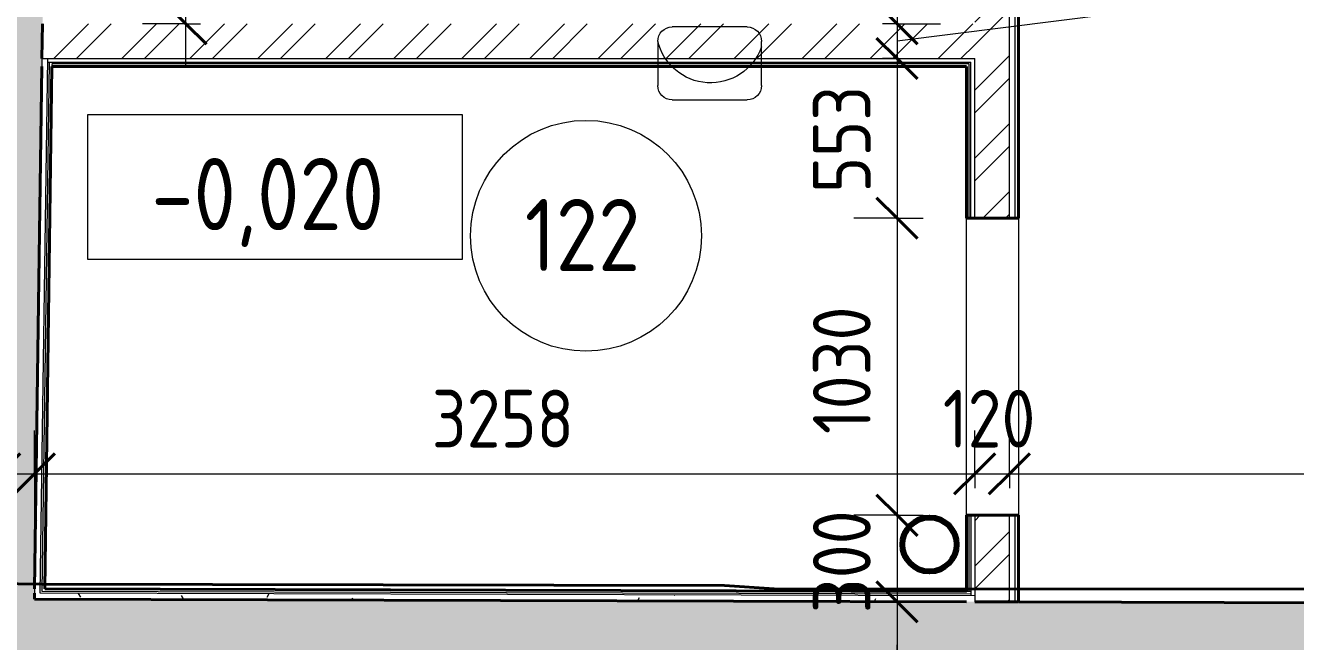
# Model space of a CAD drawing. Header units: millimetres. Extents: x -11886 to 68941, y -8130 to 45506.
# Drawn here: x 25004 to 29405, y 13417 to 15552 of the extents above; entities that cross this region are included whole.
import ezdxf

# ---------------------------------------------------------------- set-up
doc = ezdxf.new("R2010")
doc.units = ezdxf.units.MM
for name, color, linetype, lineweight in [('Аннотация', 7, 'Continuous', 9), ('Марки помещений', 7, 'Continuous', 20), ('Отметки', 7, 'Continuous', 9), ('Размеры', 7, 'Continuous', 9), ('Размеры-100', 7, 'Continuous', 9), ('Стены', 7, 'Continuous', 18), ('Стены внутренние', 7, 'Continuous', 18), ('Стены штриховка', 7, 'Continuous', 18), ('стояки', 7, 'Continuous', 9)]:
    doc.layers.add(name, color=color, linetype=linetype, lineweight=lineweight)
for name, color, linetype, lineweight, true_color in [('планы со стояками отопление_dwg', 7, 'Continuous', 9, 0x767676), ('Стены разрез', 7, 'Continuous', 40, 0xbb5389), ('ТХ', 5, 'Continuous', 9, 0x0000ff), ('ТХ 1 этаж_dwg', 7, 'Continuous', 9, 0x767676)]:
    doc.layers.add(name, color=color, linetype=linetype, lineweight=lineweight, true_color=true_color)
doc.styles.add('GOST Common_1', font='GOST_Common.ttf', dxfattribs={"width": 0.9, "height": 200})
doc.styles.add('GOST Common_2', font='GOST_Common.ttf', dxfattribs={"width": 0.9, "height": 250})
doc.dimstyles.new('ADSK_Основной_2_мм_Округление_до_1_мм', dxfattribs={"dimscale": 304.8, "dimtxt": 201.142999, "dimasz": 0.463911, "dimexe": 0.492126, "dimexo": 0.492126, "dimgap": 0.098425, "dimtad": 1, "dimdec": 0, "dimdsep": 46, "dimtxsty": 'GOST Common_1', "dimblk1": 'OBLIQUE', "dimblk2": 'OBLIQUE', "dimsah": 1, "dimcen": 0.09, "dimdle": 0.492126, "dimazin": 2, "dimtfac": 1, "dimtdec": 4, "dimtix": 1, "dimtmove": 0, "dimatfit": 3, "dimfxl": 1, "dimtvp": 1, "dimtolj": 1, "dimtzin": 0, "dimlwd": 20, "dimlwe": 20, "dimarcsym": 2})
doc.dimstyles.new('ADSK_Основной_2_мм_Округление_до_1_мм_1', dxfattribs={"dimscale": 304.8, "dimtxt": 201.142999, "dimasz": 0.463911, "dimexe": 0.492126, "dimexo": 0.492126, "dimgap": 0.098425, "dimtad": 1, "dimdec": 0, "dimdsep": 46, "dimtxsty": 'GOST Common_1', "dimblk1": 'OBLIQUE', "dimblk2": 'OBLIQUE', "dimsah": 1, "dimcen": 0.09, "dimdle": 0.492126, "dimazin": 2, "dimtfac": 1, "dimtdec": 4, "dimtix": 1, "dimtmove": 1, "dimatfit": 3, "dimfxl": 1, "dimtvp": 1, "dimtolj": 1, "dimtzin": 0, "dimlwd": 20, "dimlwe": 20, "dimarcsym": 2})
pattern_1 = [(45, (0, 0), (-117.8655, 117.8655), []), (45, (78.58, 0), (-117.8655, 117.8655), [])]
pattern_2 = [(0, (0, 0), (406.4, 101.6), [33.528, -271.272, 33.528, -271.272, -1625.6]), (0, (0, 0), (406.4, 101.6), [-609.6, 33.528, -576.072, 33.528, -271.272, -711.2]), (0, (0, 0), (406.4, 101.6), [-1524, 33.528, -169.672, 33.528, -474.472]), (120, (152.4, 50.8), (-291.18818, 301.15272), [33.528, -271.272, 33.528, -271.272, -1625.6]), (120, (152.4, 50.8), (-291.18818, 301.15272), [-609.6, 33.528, -576.072, 33.528, -271.272, -711.2]), (120, (152.4, 50.8), (-291.18818, 301.15272), [-1524, 33.528, -169.672, 33.528, -474.472]), (240, (203.2, 254), (-115.21182, -402.75272), [33.528, -271.272, 33.528, -271.272, -1625.6]), (240, (203.2, 254), (-115.21182, -402.75272), [-609.6, 33.528, -576.072, 33.528, -271.272, -711.2]), (240, (203.2, 254), (-115.21182, -402.75272), [-1524, 33.528, -169.672, 33.528, -474.472])]

# ---------------------------------------------------------------- blocks, each defined once
blk = doc.blocks.new('Существующие стены 1 эт - Существующие стены 1 эт-653793-01 План 1-го этажа кладочный')
at = {"layer": 'Стены', "color": 243, "true_color": 0xbb5389}
blk.add_line((28445.2, 13599.4), (32868.8, 13596.4), dxfattribs=at)
at = {"layer": 'Стены разрез'}
for p, q in [((25061.5, 13616.2), (24890.9, 13617.5)), ((27426, 13610.5), (25061.5, 13616.2)), ((27598, 13599.9), (27426, 13610.5)), ((32868.8, 13596.4), (27598, 13599.9))]:
    blk.add_line(p, q, dxfattribs=at)
blk = doc.blocks.new('планы со стояками отопление_dwg-1484427-01 План 1-го этажа кладочный')
at = {"layer": 'стояки', "color": 40, "lineweight": 80, "true_color": 0xffbf00}
blk.add_circle((200532.1, 169830.2), 93.9, dxfattribs=at)
blk = doc.blocks.new('ТХ 1 этаж_dwg_Электросушитель-2118427-01 План 1-го этажа кладочный')
at = {"layer": 'ТХ', "color": 253, "true_color": 0xa0a0a0}
for p, q in [((14845.2, 10699.4), (15105, 10699.4)), ((14795.2, 10496.6), (14795.2, 10649.4)), ((15155, 10649.4), (15155, 10496.6)), ((15105, 10446.6), (14845.2, 10446.6))]:
    blk.add_line(p, q, dxfattribs=at)
for centre, radius, start, end in [((14845.2, 10649.4), 50, 90, 180), ((15105, 10649.4), 50, 0, 90), ((14978.3, 10452.8), 187.6, 19.6167, 167.3478), ((14845.2, 10496.6), 50, 180, 270), ((15105, 10496.6), 50, 270, 360)]:
    blk.add_arc(centre, radius, start, end, dxfattribs=at)
blk = doc.blocks.new('ТХ 1 этаж_dwg-2084881-01 План 1-го этажа кладочный')
at = {"extrusion": (0, 0, -1), "zscale": -1, "rotation": 180}
blk.add_blockref('ТХ 1 этаж_dwg_Электросушитель-2118427-01 План 1-го этажа кладочный', (-130400.9, -44879.5), dxfattribs=at)
blk = doc.blocks.new('ADSK_Марка_Помещение_ОдноЗначение - Номер-247393-01 План 1-го этажа кладочный')
at = {"layer": 'Марки помещений'}
blk.add_circle((0, 0), 4, dxfattribs=at)
blk = doc.blocks.new('Высотные отметки - Рамка-5093-01 План 1-го этажа кладочный')
at = {"layer": 'Аннотация', "lineweight": 20}
for p, q in [((-6.5, 0), (-6.5, 5)), ((-6.5, 5), (6.5, 5)), ((6.5, 5), (6.5, 0)), ((6.5, 0), (-6.5, 0))]:
    blk.add_line(p, q, dxfattribs=at)
blk = doc.blocks.new('DIMBLOCK280-01 План 1-го этажа кладочный')
at = {"layer": 'Размеры-100', "lineweight": 20, "transparency": 16777216}
for p, q in [((24319.6, 14328.9), (24660.5, 14328.9)), ((24660.5, 14328.9), (24835.8, 13997.8)), ((24756.2, 13997.8), (24756.2, 14147.8)), ((24915.5, 13997.8), (24915.5, 14147.8)), ((24756.2, 13997.8), (25065.5, 13997.8)), ((24756.2, 13997.8), (24756.2, 13947.8)), ((24915.5, 13997.8), (24915.5, 13714.4))]:
    blk.add_line(p, q, dxfattribs=at)
at = {"layer": 'Размеры-100', "lineweight": 40, "transparency": 16777216}
for p, q in [((24756.2, 13997.8), (24826.9, 14068.5)), ((24915.5, 13997.8), (24986.2, 14068.5)), ((24756.2, 13997.8), (24685.5, 13927.1)), ((24915.5, 13997.8), (24844.8, 13927.1))]:
    blk.add_line(p, q, dxfattribs=at)
at = {"layer": 'Размеры-100', "color": 0, "lineweight": 20, "transparency": 16777216, "insert": (24319.6, 14620.3), "char_height": 200, "width": 409.104, "attachment_point": 1, "line_spacing_factor": 1.022761, "style": 'GOST Common_1'}
blk.add_mtext('159', dxfattribs=at)
blk = doc.blocks.new('_Oblique')
at = {"color": 0, "linetype": 'ByBlock', "lineweight": -2}
blk.add_line((-0.5, -0.5), (0.5, 0.5), dxfattribs=at)
blk = doc.blocks.new('DIMBLOCK281-01 План 1-го этажа кладочный')
at = {"layer": 'Размеры-100', "lineweight": 20, "transparency": 16777216}
for p, q in [((25035.5, 13997.8), (25035.5, 14147.8)), ((28293.2, 13997.8), (28293.2, 14147.8)), ((24885.5, 13997.8), (28293.2, 13997.8)), ((25035.5, 13997.8), (25035.5, 13714.1)), ((28293.2, 13997.8), (28293.2, 13947.8))]:
    blk.add_line(p, q, dxfattribs=at)
at = {"layer": 'Размеры-100', "lineweight": 40, "transparency": 16777216}
for p, q in [((25035.5, 13997.8), (25106.2, 14068.5)), ((28293.2, 13997.8), (28363.9, 14068.5)), ((25035.5, 13997.8), (24964.8, 13927.1)), ((28293.2, 13997.8), (28222.5, 13927.1))]:
    blk.add_line(p, q, dxfattribs=at)
at = {"layer": 'Размеры-100', "color": 0, "lineweight": 20, "transparency": 16777216, "insert": (26412, 14289.2), "char_height": 200, "width": 605.475, "attachment_point": 1, "line_spacing_factor": 1.022761, "style": 'GOST Common_1'}
blk.add_mtext('3258', dxfattribs=at)
blk = doc.blocks.new('DIMBLOCK282-01 План 1-го этажа кладочный')
at = {"layer": 'Размеры-100', "lineweight": 20, "transparency": 16777216}
for p, q in [((28293.2, 13997.8), (28293.2, 14147.8)), ((28413.2, 13997.8), (28413.2, 14147.8)), ((28293.2, 13997.8), (28413.2, 13997.8)), ((28293.2, 13997.8), (28293.2, 13947.8)), ((28413.2, 13997.8), (28413.2, 13947.8))]:
    blk.add_line(p, q, dxfattribs=at)
at = {"layer": 'Размеры-100', "lineweight": 40, "transparency": 16777216}
for p, q in [((28293.2, 13997.8), (28363.9, 14068.5)), ((28413.2, 13997.8), (28483.9, 14068.5)), ((28293.2, 13997.8), (28222.5, 13927.1)), ((28413.2, 13997.8), (28342.5, 13927.1))]:
    blk.add_line(p, q, dxfattribs=at)
at = {"layer": 'Размеры-100', "color": 0, "lineweight": 20, "transparency": 16777216, "insert": (28182.7, 14289.2), "char_height": 200, "width": 409.104, "attachment_point": 1, "line_spacing_factor": 1.022761, "style": 'GOST Common_1'}
blk.add_mtext('120', dxfattribs=at)
blk = doc.blocks.new('DIMBLOCK283-01 План 1-го этажа кладочный')
at = {"layer": 'Размеры-100', "lineweight": 20, "transparency": 16777216}
for p, q in [((28413.2, 13997.8), (28413.2, 14147.8)), ((33030.3, 13997.8), (33030.3, 14147.8)), ((28413.2, 13997.8), (33030.3, 13997.8)), ((28413.2, 13997.8), (28413.2, 13947.8)), ((33030.3, 13997.8), (33030.3, 13947.8))]:
    blk.add_line(p, q, dxfattribs=at)
at = {"layer": 'Размеры-100', "lineweight": 40, "transparency": 16777216}
for p, q in [((28413.2, 13997.8), (28483.9, 14068.5)), ((33030.3, 13997.8), (33101, 14068.5)), ((28413.2, 13997.8), (28342.5, 13927.1)), ((33030.3, 13997.8), (32959.6, 13927.1))]:
    blk.add_line(p, q, dxfattribs=at)
at = {"layer": 'Размеры-100', "color": 0, "lineweight": 20, "transparency": 16777216, "insert": (30479.7, 14289.2), "char_height": 200, "width": 580.928, "attachment_point": 1, "line_spacing_factor": 1.022761, "style": 'GOST Common_1'}
blk.add_mtext('4617', dxfattribs=at)
blk = doc.blocks.new('DIMBLOCK287-01 План 1-го этажа кладочный')
at = {"layer": 'Размеры-100', "lineweight": 40, "transparency": 16777216}
for p, q in [((28024.2, 16585.3), (27953.5, 16656)), ((28024.2, 16585.3), (28094.9, 16514.6)), ((28024.2, 15557.3), (27953.5, 15628)), ((28024.2, 15557.3), (28094.9, 15486.6))]:
    blk.add_line(p, q, dxfattribs=at)
at = {"layer": 'Размеры-100', "lineweight": 20, "transparency": 16777216}
for p, q in [((28024.2, 16585.3), (27874.2, 16585.3)), ((28024.2, 16585.3), (28024.2, 15557.3)), ((28024.2, 16585.3), (28115.2, 16585.3)), ((28024.2, 15557.3), (27974.2, 15557.3)), ((28024.2, 15557.3), (28174.2, 15557.3))]:
    blk.add_line(p, q, dxfattribs=at)
at = {"layer": 'Размеры-100', "color": 0, "lineweight": 20, "transparency": 16777216, "insert": (27732.8, 15837.8), "char_height": 200, "width": 560.473, "attachment_point": 1, "rotation": 90, "line_spacing_factor": 1.022761, "style": 'GOST Common_1'}
blk.add_mtext('1028', dxfattribs=at)
blk = doc.blocks.new('DIMBLOCK288-01 План 1-го этажа кладочный')
at = {"layer": 'Размеры-100', "lineweight": 20, "transparency": 16777216}
for p, q in [((28767.9, 15931.4), (28767.9, 15590.4)), ((28767.9, 15590.4), (28024.2, 15497.3)), ((28024.2, 15557.3), (27974.2, 15557.3)), ((28024.2, 15557.3), (28024.2, 15437.3)), ((28024.2, 15557.3), (28174.2, 15557.3)), ((28024.2, 15437.3), (27974.2, 15437.3)), ((28024.2, 15437.3), (28174.2, 15437.3))]:
    blk.add_line(p, q, dxfattribs=at)
at = {"layer": 'Размеры-100', "lineweight": 40, "transparency": 16777216}
for p, q in [((28024.2, 15557.3), (27953.5, 15628)), ((28024.2, 15557.3), (28094.9, 15486.6)), ((28024.2, 15437.3), (27953.5, 15508)), ((28024.2, 15437.3), (28094.9, 15366.6))]:
    blk.add_line(p, q, dxfattribs=at)
at = {"layer": 'Размеры-100', "color": 0, "lineweight": 20, "transparency": 16777216, "insert": (28476.5, 15590.4), "char_height": 200, "width": 409.104, "attachment_point": 1, "rotation": 90, "line_spacing_factor": 1.022761, "style": 'GOST Common_1'}
blk.add_mtext('120', dxfattribs=at)
blk = doc.blocks.new('DIMBLOCK289-01 План 1-го этажа кладочный')
at = {"layer": 'Размеры-100', "lineweight": 40, "transparency": 16777216}
for p, q in [((28024.2, 15437.3), (27953.5, 15508)), ((28024.2, 15437.3), (28094.9, 15366.6)), ((28024.2, 14884.3), (27953.5, 14955)), ((28024.2, 14884.3), (28094.9, 14813.6))]:
    blk.add_line(p, q, dxfattribs=at)
at = {"layer": 'Размеры-100', "lineweight": 20, "transparency": 16777216}
for p, q in [((28024.2, 15437.3), (27974.2, 15437.3)), ((28024.2, 15437.3), (28024.2, 14884.3)), ((28024.2, 15437.3), (28174.2, 15437.3)), ((28024.2, 14884.3), (27874.2, 14884.3)), ((28024.2, 14884.3), (28115.2, 14884.3))]:
    blk.add_line(p, q, dxfattribs=at)
at = {"layer": 'Размеры-100', "color": 0, "lineweight": 20, "transparency": 16777216, "insert": (27732.8, 14971.6), "char_height": 200, "width": 454.106, "attachment_point": 1, "rotation": 90, "line_spacing_factor": 1.022761, "style": 'GOST Common_1'}
blk.add_mtext('553', dxfattribs=at)
blk = doc.blocks.new('DIMBLOCK290-01 План 1-го этажа кладочный')
at = {"layer": 'Размеры-100', "lineweight": 40, "transparency": 16777216}
for p, q in [((28024.2, 14884.3), (27953.5, 14955)), ((28024.2, 14884.3), (28094.9, 14813.6)), ((28024.2, 13854.3), (27953.5, 13925)), ((28024.2, 13854.3), (28094.9, 13783.6))]:
    blk.add_line(p, q, dxfattribs=at)
at = {"layer": 'Размеры-100', "lineweight": 20, "transparency": 16777216}
for p, q in [((28024.2, 14884.3), (27874.2, 14884.3)), ((28024.2, 14884.3), (28024.2, 13854.3)), ((28024.2, 14884.3), (28115.2, 14884.3)), ((28024.2, 13854.3), (27874.2, 13854.3)), ((28024.2, 13854.3), (28115.2, 13854.3))]:
    blk.add_line(p, q, dxfattribs=at)
at = {"layer": 'Размеры-100', "color": 0, "lineweight": 20, "transparency": 16777216, "insert": (27732.8, 14135.8), "char_height": 200, "width": 560.473, "attachment_point": 1, "rotation": 90, "line_spacing_factor": 1.022761, "style": 'GOST Common_1'}
blk.add_mtext('1030', dxfattribs=at)
blk = doc.blocks.new('DIMBLOCK291-01 План 1-го этажа кладочный')
at = {"layer": 'Размеры-100', "lineweight": 40, "transparency": 16777216}
for p, q in [((28024.2, 13854.3), (27953.5, 13925)), ((28024.2, 13854.3), (28094.9, 13783.6)), ((28024.2, 13554.7), (27953.5, 13625.4)), ((28024.2, 13554.7), (28094.9, 13484))]:
    blk.add_line(p, q, dxfattribs=at)
at = {"layer": 'Размеры-100', "lineweight": 20, "transparency": 16777216}
for p, q in [((28024.2, 13854.3), (27874.2, 13854.3)), ((28024.2, 13854.3), (28024.2, 13554.7)), ((28024.2, 13854.3), (28115.2, 13854.3)), ((28024.2, 13554.7), (27874.2, 13554.7)), ((28024.2, 13554.7), (28143.2, 13554.7))]:
    blk.add_line(p, q, dxfattribs=at)
at = {"layer": 'Размеры-100', "color": 0, "lineweight": 20, "transparency": 16777216, "insert": (27732.8, 13515.3), "char_height": 200, "width": 454.106, "attachment_point": 1, "rotation": 90, "line_spacing_factor": 1.022761, "style": 'GOST Common_1'}
blk.add_mtext('300', dxfattribs=at)
blk = doc.blocks.new('DIMBLOCK292-01 План 1-го этажа кладочный')
at = {"layer": 'Размеры-100', "lineweight": 40, "transparency": 16777216}
for p, q in [((28024.2, 13554.7), (27953.5, 13625.4)), ((28024.2, 13554.7), (28094.9, 13484)), ((28024.2, 13256.8), (27953.5, 13327.5)), ((28024.2, 13256.8), (28094.9, 13186.1))]:
    blk.add_line(p, q, dxfattribs=at)
at = {"layer": 'Размеры-100', "lineweight": 20, "transparency": 16777216}
for p, q in [((28024.2, 13554.7), (27874.2, 13554.7)), ((28024.2, 13554.7), (28024.2, 13106.8)), ((28024.2, 13554.7), (28143.2, 13554.7)), ((28024.2, 12727), (28024.2, 13405.8)), ((28024.2, 13256.8), (27974.2, 13256.8)), ((28024.2, 13256.8), (28174.2, 13256.8)), ((28024.2, 12348.6), (28024.2, 12727))]:
    blk.add_line(p, q, dxfattribs=at)
at = {"layer": 'Размеры-100', "color": 0, "lineweight": 20, "transparency": 16777216, "insert": (27732.8, 12348.6), "char_height": 200, "width": 454.106, "attachment_point": 1, "rotation": 90, "line_spacing_factor": 1.022761, "style": 'GOST Common_1'}
blk.add_mtext('298', dxfattribs=at)
blk = doc.blocks.new('DIMBLOCK293-01 План 1-го этажа кладочный')
at = {"layer": 'Размеры-100', "lineweight": 40, "transparency": 16777216}
for p, q in [((25560.3, 16557.3), (25489.6, 16628)), ((25560.3, 16557.3), (25631, 16486.6)), ((25560.3, 15557.3), (25489.6, 15628)), ((25560.3, 15557.3), (25631, 15486.6))]:
    blk.add_line(p, q, dxfattribs=at)
at = {"layer": 'Размеры-100', "lineweight": 20, "transparency": 16777216}
for p, q in [((25560.3, 16557.3), (25410.3, 16557.3)), ((25560.3, 15407.3), (25560.3, 16557.3)), ((25560.3, 16557.3), (25891.2, 16557.3)), ((25560.3, 15557.3), (25410.3, 15557.3)), ((25560.3, 15557.3), (25610.3, 15557.3))]:
    blk.add_line(p, q, dxfattribs=at)
at = {"layer": 'Размеры-100', "color": 0, "lineweight": 20, "transparency": 16777216, "insert": (25268.9, 15823.8), "char_height": 200, "width": 560.473, "attachment_point": 1, "rotation": 90, "line_spacing_factor": 1.022761, "style": 'GOST Common_1'}
blk.add_mtext('1000', dxfattribs=at)

msp = doc.modelspace()

# ---------------------------------------------------------------- hatches: boundary and pattern name
at = {"layer": 'Стены внутренние', "true_color": 0xc0c0c0}
for points in [[(25035.5, 13564.1), (25092.7, 17677), (24972.7, 17677), (24915.5, 13564.4), (25027.3, 13564.1)], [(33079.6, 13030.9), (33081.1, 13540.9), (16805.2, 13587.5), (16803.7, 13077.8), (32259.6, 13033.3)]]:
    msp.add_hatch(color=9, dxfattribs=at).paths.add_polyline_path(points)
at = {"layer": 'Стены внутренние', "lineweight": 9}
h = msp.add_hatch(dxfattribs=at)
h.set_pattern_fill('FP_1', color=256, style=0, pattern_type=2)
h.set_pattern_definition(pattern_1)
h.paths.add_polyline_path([(28413.2, 13554.4), (28413.2, 13854.3), (28293.2, 13854.3), (28293.2, 13554.7)])
h.paths.add_polyline_path([(28293.2, 14884.3), (28413.2, 14884.3), (28413.2, 16585.3), (28293.2, 16585.3), (28293.2, 15148.5)])
h.paths.add_polyline_path([(28293.2, 17615.3), (28413.2, 17615.3), (28413.2, 17677), (28293.2, 17677)])
h = msp.add_hatch(dxfattribs=at)
h.set_pattern_fill('FP_1', color=256, style=0, pattern_type=2)
h.set_pattern_definition(pattern_1)
h.paths.add_polyline_path([(26128.5, 15437.3), (28293.2, 15437.3), (28293.2, 15557.3), (25063.2, 15557.3), (25061.5, 15437.3), (25919.9, 15437.3)])
h = msp.add_hatch(dxfattribs=at)
h.set_pattern_fill('FP_2', color=256, style=0, pattern_type=2)
h.set_pattern_definition(pattern_2)
h.paths.add_polyline_path([(25055.7, 13584), (25081.3, 15437.3), (25061.5, 15437.3), (25035.7, 13584.1), (25040.4, 13584.1)])
h = msp.add_hatch(dxfattribs=at)
h.set_pattern_fill('FP_2', color=256, style=0, pattern_type=2)
h.set_pattern_definition(pattern_2)
h.paths.add_polyline_path([(28293.2, 13554.7), (28293.2, 13574.7), (25035.7, 13584), (25035.5, 13564.1), (28284.6, 13554.7)])

# ---------------------------------------------------------------- linework, layer by layer
at = {"layer": 'Стены внутренние', "lineweight": 40}
for p, q in [((28445.2, 14884.3), (28445.2, 16585.3)), ((25063.2, 15557.3), (25061.5, 15437.3)), ((25061.1, 15409.3), (25036, 13599.1)), ((25071, 13599), (25096.1, 15409.3)), ((25096.1, 15409.3), (28265.2, 15409.3)), ((28265.2, 15409.3), (28265.2, 14884.3)), ((28265.2, 14884.3), (28445.2, 14884.3)), ((28265.2, 13854.3), (28265.2, 13589.8)), ((28445.2, 13854.3), (28265.2, 13854.3)), ((28445.2, 13554.3), (28445.2, 13854.3)), ((25035.7, 13584.1), (25035.5, 13564.1)), ((25035.5, 13564.1), (28265.2, 13554.8)), ((28265.2, 13554.8), (25035.5, 13564.1)), ((28265.2, 13589.8), (25071, 13599)), ((28293.2, 13554.7), (28443.2, 13554.3)), ((33430.4, 13539.9), (28445.2, 13554.3))]:
    msp.add_line(p, q, dxfattribs=at)
at = {"layer": 'Стены внутренние'}
for p, q in [((28265.2, 13854.3), (28265.2, 14884.3)), ((28445.2, 14884.3), (28445.2, 13854.3))]:
    msp.add_line(p, q, dxfattribs=at)
at = {"layer": 'Стены штриховка'}
for p, q in [((28413.2, 14884.3), (28413.2, 16585.3)), ((28433.2, 14884.3), (28433.2, 16585.3)), ((28443.2, 14884.3), (28443.2, 16585.3)), ((25055.7, 13584), (25081.5, 15437.3)), ((25061.5, 15437.3), (25061.1, 15409.3)), ((25061.5, 15437.3), (28293.2, 15437.3)), ((25061.8, 13590), (25087.3, 15424.3)), ((25081.3, 15424.3), (28280.2, 15424.3)), ((25096.3, 15424.3), (25096.1, 15409.3)), ((28274.2, 15418.3), (25096.3, 15418.3)), ((28274.2, 14884.3), (28274.2, 15418.3)), ((28280.2, 14884.3), (28280.2, 15424.3)), ((28293.2, 14884.3), (28293.2, 15437.3)), ((28274.2, 13589.8), (28274.2, 13854.3)), ((28280.2, 13854.3), (28280.2, 13574.8)), ((28293.2, 13854.3), (28293.2, 13554.7)), ((28413.2, 13554.4), (28413.2, 13854.3)), ((28433.2, 13554.3), (28433.2, 13854.3)), ((28443.2, 13554.3), (28443.2, 13854.3)), ((25036, 13599.1), (25035.7, 13584.1)), ((28293.2, 13574.7), (25055.7, 13584)), ((28280.2, 13580.8), (25061.8, 13590)), ((28280.2, 13589.8), (28265.2, 13589.8)), ((28443.2, 13554.3), (28445.2, 13554.3))]:
    msp.add_line(p, q, dxfattribs=at)

# ---------------------------------------------------------------- block references
at = {"layer": 'Марки помещений', "xscale": 99.99999999999993, "yscale": 99.99999999999993, "zscale": 99.99999999999993}
msp.add_blockref('ADSK_Марка_Помещение_ОдноЗначение - Номер-247393-01 План 1-го этажа кладочный', (26946.2, 14822.9), dxfattribs=at)
at = {"layer": 'Отметки', "lineweight": 20, "extrusion": (0, 0, -1), "xscale": 99.99999999999993, "yscale": 99.99999999999993, "zscale": 99.99999999999993, "rotation": 180}
msp.add_blockref('Высотные отметки - Рамка-5093-01 План 1-го этажа кладочный', (-25869, 15241.9), dxfattribs=at)
at = {"layer": 'планы со стояками отопление_dwg', "color": 6, "true_color": 0xff00ff}
msp.add_blockref('планы со стояками отопление_dwg-1484427-01 План 1-го этажа кладочный', (-172395.5, -156077), dxfattribs=at)
at = {"layer": 'Стены разрез'}
msp.add_blockref('Существующие стены 1 эт - Существующие стены 1 эт-653793-01 План 1-го этажа кладочный', (0, 0), dxfattribs=at)
at = {"layer": 'ТХ 1 этаж_dwg', "color": 253, "true_color": 0xa0a0a0}
msp.add_blockref('ТХ 1 этаж_dwg-2084881-01 План 1-го этажа кладочный', (-118001.2, 70872.8), dxfattribs=at)

# ---------------------------------------------------------------- texts
at = {"layer": 'Марки помещений', "lineweight": 9, "insert": (26734.2, 14950.6), "char_height": 250, "width": 526.709, "attachment_point": 1, "style": 'GOST Common_2'}
msp.add_mtext('122', dxfattribs=at)
at = {"layer": 'Отметки', "lineweight": 20, "insert": (25440.3, 15092.5), "char_height": 250, "width": 1028.823, "attachment_point": 1, "line_spacing_factor": 1.022761, "style": 'GOST Common_2'}
msp.add_mtext('-0,020', dxfattribs=at)

# ---------------------------------------------------------------- dimensions: what is measured, and where the dimension line sits
at = {"layer": 'Размеры', "lineweight": 20}
for base, p1, p2, override, picture, middle in [((28024.2, 15557.3), (28265.2, 16585.3), (28124.2, 15557.3), {"dimpost": '<>', "dimfxl": 1037.627363}, 'DIMBLOCK287-01 План 1-го этажа кладочный', (27894.2, 16071.3)), ((25560.3, 16557.3), (25460.3, 15557.3), (26041.2, 16557.3), {"dimpost": '<>', "dimfxl": 1156.480659}, 'DIMBLOCK293-01 План 1-го этажа кладочный', (25430.3, 16057.3)), ((28024.2, 14884.3), (28124.2, 15437.3), (28265.2, 14884.3), {"dimpost": '<>', "dimfxl": 570.708089}, 'DIMBLOCK289-01 План 1-го этажа кладочный', (27894.2, 15160.8)), ((28024.2, 13854.3), (28265.2, 14884.3), (28265.2, 13854.3), {"dimpost": '<>', "dimfxl": 1030}, 'DIMBLOCK290-01 План 1-го этажа кладочный', (27894.2, 14369.3)), ((28024.2, 13554.7), (28265.2, 13854.3), (28293.2, 13554.7), {"dimpost": '<>', "dimfxl": 300.873901}, 'DIMBLOCK291-01 План 1-го этажа кладочный', (27894.2, 13704.5))]:
    dim = msp.add_linear_dim(base=base, p1=p1, p2=p2, angle=90, dimstyle='ADSK_Основной_2_мм_Округление_до_1_мм', override=override, dxfattribs=at)
    dim.commit()
    dim.dimension.update_dxf_attribs({"geometry": picture, "text_midpoint": middle})
for base, p1, p2, override, picture, middle in [((28024.2, 15437.3), (28124.2, 15557.3), (28124.2, 15437.3), {"dimpost": '<>', "dimfxl": 120}, 'DIMBLOCK288-01 План 1-го этажа кладочный', (28609.9, 15795)), ((28024.2, 13256.8), (28293.2, 13554.7), (28124.2, 13256.8), {"dimpost": '<>', "dimfxl": 342.530448}, 'DIMBLOCK292-01 План 1-го этажа кладочный', (27866.1, 12575.7))]:
    dim = msp.add_linear_dim(base=base, p1=p1, p2=p2, angle=90, dimstyle='ADSK_Основной_2_мм_Округление_до_1_мм_1', override=override, dxfattribs=at)
    dim.commit()
    dim.dimension.update_dxf_attribs({"geometry": picture, "text_midpoint": middle, "dimtype": 160, "text_rotation": 90})
dim = msp.add_linear_dim(base=(24915.5, 13997.8), p1=(24756.2, 14097.8), p2=(24915.5, 13564.4), dimstyle='ADSK_Основной_2_мм_Округление_до_1_мм_1', override={"dimpost": '<>', "dimfxl": 556.624778}, dxfattribs=at)
dim.commit()
dim.dimension.update_dxf_attribs({"geometry": 'DIMBLOCK280-01 План 1-го этажа кладочный', "text_midpoint": (24524.1, 14487), "dimtype": 160})
for base, p1, p2, override, picture, middle in [((28293.2, 13997.8), (25035.5, 13564.1), (28293.2, 14097.8), {"dimpost": '<>', "dimfxl": 3301.146176}, 'DIMBLOCK281-01 План 1-го этажа кладочный', (26664.3, 14127.8)), ((28413.2, 13997.8), (28293.2, 14097.8), (28413.2, 14097.8), {"dimpost": '<>', "dimfxl": 120}, 'DIMBLOCK282-01 План 1-го этажа кладочный', (28353.2, 14127.8)), ((33030.3, 13997.8), (28413.2, 14097.8), (33030.3, 14097.8), {"dimpost": '<>', "dimfxl": 4617.160288}, 'DIMBLOCK283-01 План 1-го этажа кладочный', (30721.8, 14127.8))]:
    dim = msp.add_linear_dim(base=base, p1=p1, p2=p2, dimstyle='ADSK_Основной_2_мм_Округление_до_1_мм', override=override, dxfattribs=at)
    dim.commit()
    dim.dimension.update_dxf_attribs({"geometry": picture, "text_midpoint": middle})

doc.saveas('drawing.dxf')
